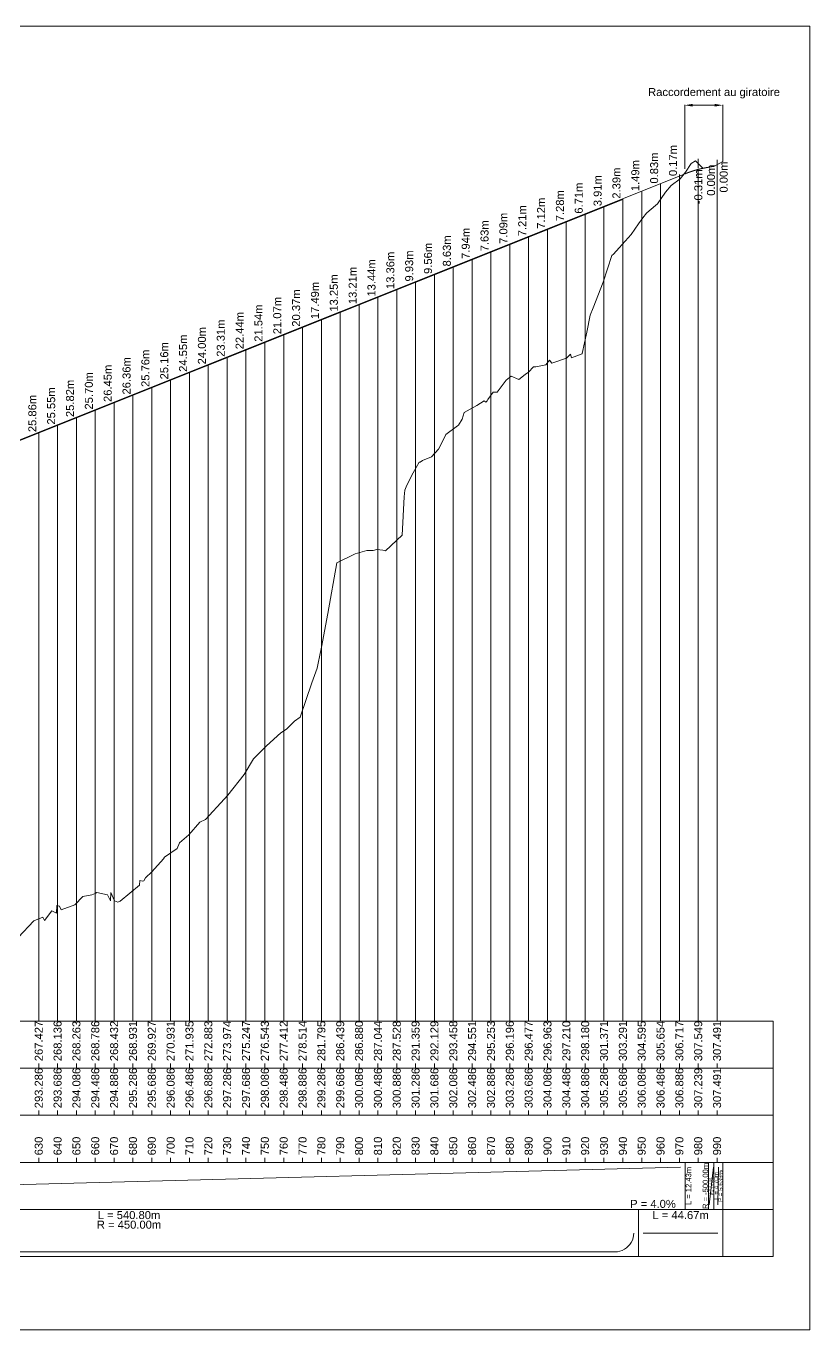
# Model space of a CAD drawing. Extents: x -67 to 3544, y -51 to 656.
# Drawn here: x 792 to 1208, y -36 to 656 of the extents above; entities that cross this region are included whole.
import ezdxf
from ezdxf.enums import TextEntityAlignment as Align

# ---------------------------------------------------------------- set-up
doc = ezdxf.new("R2010")
doc.units = 0
doc.header["$PDSIZE"] = -0.00032
doc.layers.get('0').update_dxf_attribs({"lineweight": 0})
doc.layers.add('Route - Route de la corniche de Brazzaville - PL - Projet Linéaire', color=7, linetype='Continuous', lineweight=0)
doc.layers.add('Route - Route de la corniche de Brazzaville - PL - Terrain', color=3, linetype='Continuous', lineweight=0)
doc.styles.add('CoteTitre', font='arial.ttf', dxfattribs={"height": 0.0017})
doc.styles.add('CoteTitreA', font='arial.ttf', dxfattribs={"height": 0.0017})
doc.styles.add('CoteVert', font='arial.ttf', dxfattribs={"height": 0.0017})
doc.styles.add('CoteVertA', font='arial.ttf', dxfattribs={"height": 0.0017})
doc.styles.add('CoteVertB', font='arial.ttf', dxfattribs={"height": 0.0017})
doc.styles.get("Standard").update_dxf_attribs({"font": 'arial.ttf'})
doc.dimstyles.get("Standard").update_dxf_attribs({"dimtxt": 0.18, "dimasz": 0.18, "dimexe": 0.18, "dimexo": 0.0625, "dimgap": 0.09, "dimtad": 0, "dimtih": 1, "dimtoh": 1, "dimdec": 4, "dimzin": 0, "dimdsep": 46, "dimtxsty": 'Standard', "dimcen": 0.09, "dimadec": 0, "dimazin": 0, "dimtfac": 1, "dimtdec": 4, "dimtofl": 0, "dimtmove": 0, "dimatfit": 3, "dimfxl": 1, "dimtolj": 1, "dimtzin": 0, "dimarcsym": 0})

# ---------------------------------------------------------------- blocks, each defined once
blk = doc.blocks.new('*D21')
at = {"transparency": 16777216}
for p, q in [((1141.71, 580.14), (1141.71, 614.17)), ((1145.96, 613.99), (1157.63, 613.99)), ((1161.88, 584.15), (1161.88, 614.17))]:
    blk.add_line(p, q, dxfattribs=at)
for points in [[(1145.96, 614.69), (1145.96, 613.28), (1141.71, 613.99)], [(1157.63, 614.69), (1157.63, 613.28), (1161.88, 613.99)]]:
    blk.add_solid(points, dxfattribs=at)
at = {"layer": 'Defpoints', "color": 0, "transparency": 16777216}
for p in [(1161.88, 613.99), (1161.88, 584.09), (1141.71, 580.08)]:
    blk.add_point(p, dxfattribs=at)
at = {"transparency": 16777216, "insert": (1157.27, 620.36), "char_height": 4.25, "attachment_point": 5}
blk.add_mtext('\\A1;Raccordement au giratoire', dxfattribs=at)

msp = doc.modelspace()

# ---------------------------------------------------------------- linework, layer by layer
at = {"color": 7, "linetype": 'Continuous'}
for p, q in [((1148.88504, 580.48422), (1148.88504, 585.48422)), ((1158.88504, 579.89969), (1158.88504, 584.89969)), ((1158.88504, 127.49044), (1158.88504, 582.39969)), ((1138.88504, 572.15983), (1138.88504, 577.15983)), ((1138.88504, 127.49044), (1138.88504, 576.35175)), ((1148.88504, 127.49044), (1148.88504, 579.87816)), ((1118.88504, 127.49044), (1118.88504, 568.35175)), ((1128.88504, 127.49044), (1128.88504, 572.35175)), ((1108.88504, 127.49044), (1108.88504, 564.35175)), ((1128.88504, 561.53458), (1128.88504, 566.53458)), ((1088.88504, 127.49044), (1088.88504, 556.35175)), ((1098.88504, 127.49044), (1098.88504, 560.35175)), ((1118.88504, 550.93929), (1118.88504, 555.93929)), ((1068.88504, 127.49044), (1068.88504, 548.35175)), ((1078.88504, 127.49044), (1078.88504, 552.35175)), ((1048.88504, 127.49044), (1048.88504, 540.35175)), ((1058.88504, 127.49044), (1058.88504, 544.35175)), ((1108.88504, 537.90358), (1108.88504, 542.90358)), ((1038.88504, 127.49044), (1038.88504, 536.35175)), ((1018.88504, 127.49044), (1018.88504, 528.35175)), ((1028.88504, 127.49044), (1028.88504, 532.35175)), ((998.88504, 127.49044), (998.88504, 520.35175)), ((1008.88504, 127.49044), (1008.88504, 524.35175)), ((1098.88504, 518.70525), (1098.88504, 523.70525)), ((988.88504, 127.49044), (988.88504, 516.35175)), ((968.88504, 127.49044), (968.88504, 508.35175)), ((978.88504, 127.49044), (978.88504, 512.35175)), ((948.88504, 127.49044), (948.88504, 500.35175)), ((958.88504, 127.49044), (958.88504, 504.35175)), ((928.88504, 127.49044), (928.88504, 492.35175)), ((938.88504, 127.49044), (938.88504, 496.35175)), ((1088.88504, 486.78744), (1088.88504, 491.78744)), ((918.88504, 127.49044), (918.88504, 488.35175)), ((898.88504, 127.49044), (898.88504, 480.35175)), ((908.88504, 127.49044), (908.88504, 484.35175)), ((1068.88504, 474.61649), (1068.88504, 479.61649)), ((1078.88504, 477.08928), (1078.88504, 482.08928)), ((878.88504, 127.49044), (878.88504, 472.35175)), ((888.88504, 127.49044), (888.88504, 476.35175)), ((1048.88504, 466.94922), (1048.88504, 471.94922)), ((1058.88504, 469.75568), (1058.88504, 474.75568)), ((858.88504, 127.49044), (858.88504, 464.35175)), ((868.88504, 127.49044), (868.88504, 468.35175)), ((848.88504, 127.49044), (848.88504, 460.35175)), ((1038.88504, 457.52361), (1038.88504, 462.52361)), ((828.88504, 127.49044), (828.88504, 452.35175)), ((838.88504, 127.49044), (838.88504, 456.35175)), ((1028.88504, 450.49643), (1028.88504, 455.49643)), ((808.88504, 127.49044), (808.88504, 444.35175)), ((818.88504, 127.49044), (818.88504, 448.35175)), ((1018.88504, 439.5717), (1018.88504, 444.5717)), ((798.88504, 127.49044), (798.88504, 440.35175)), ((1008.88504, 426.27886), (1008.88504, 431.27886)), ((998.88504, 418.58355), (998.88504, 423.58355)), ((988.88504, 380.27266), (988.88504, 385.27266)), ((958.88504, 369.37847), (958.88504, 374.37847)), ((968.88504, 373.79099), (968.88504, 378.79099)), ((978.88504, 375.42549), (978.88504, 380.42549)), ((948.88504, 322.9427), (948.88504, 327.9427)), ((938.88504, 290.13392), (938.88504, 295.13392)), ((928.88504, 279.113), (928.88504, 284.113)), ((918.88504, 270.41672), (918.88504, 275.41672)), ((908.88504, 257.46211), (908.88504, 262.46211)), ((898.88504, 244.73418), (898.88504, 249.73418)), ((888.88504, 233.8229), (888.88504, 238.8229)), ((878.88504, 224.33862), (878.88504, 229.33862)), ((868.88504, 214.30111), (868.88504, 219.30111)), ((858.88504, 204.26479), (858.88504, 209.26479)), ((828.88504, 192.84914), (828.88504, 197.84914)), ((838.88504, 189.31278), (838.88504, 194.31278)), ((848.88504, 194.30104), (848.88504, 199.30104)), ((808.88504, 186.35389), (808.88504, 191.35389)), ((818.88504, 187.6233), (818.88504, 192.6233)), ((798.88504, 179.25979), (798.88504, 184.25979)), ((1188.69424, 127.49044), (-14.92162, 127.49044)), ((1188.69424, 102.49044), (-14.92162, 102.49044)), ((1188.69424, 77.49044), (-14.92162, 77.49044)), ((1188.69424, 52.49044), (-14.92162, 52.49044)), ((380.21922, 29.99044), (1139.50327, 49.99044)), ((798.88504, 54.99044), (798.88504, 52.49044)), ((808.88504, 54.99044), (808.88504, 52.49044)), ((818.88504, 54.99044), (818.88504, 52.49044)), ((828.88504, 54.99044), (828.88504, 52.49044)), ((838.88504, 54.99044), (838.88504, 52.49044)), ((848.88504, 54.99044), (848.88504, 52.49044)), ((858.88504, 54.99044), (858.88504, 52.49044)), ((868.88504, 54.99044), (868.88504, 52.49044)), ((878.88504, 54.99044), (878.88504, 52.49044)), ((888.88504, 54.99044), (888.88504, 52.49044)), ((898.88504, 54.99044), (898.88504, 52.49044)), ((908.88504, 54.99044), (908.88504, 52.49044)), ((918.88504, 54.99044), (918.88504, 52.49044)), ((928.88504, 54.99044), (928.88504, 52.49044)), ((938.88504, 54.99044), (938.88504, 52.49044)), ((948.88504, 54.99044), (948.88504, 52.49044)), ((958.88504, 54.99044), (958.88504, 52.49044)), ((968.88504, 54.99044), (968.88504, 52.49044)), ((978.88504, 54.99044), (978.88504, 52.49044)), ((988.88504, 54.99044), (988.88504, 52.49044)), ((998.88504, 54.99044), (998.88504, 52.49044)), ((1008.88504, 54.99044), (1008.88504, 52.49044)), ((1018.88504, 54.99044), (1018.88504, 52.49044)), ((1028.88504, 54.99044), (1028.88504, 52.49044)), ((1038.88504, 54.99044), (1038.88504, 52.49044)), ((1048.88504, 54.99044), (1048.88504, 52.49044)), ((1058.88504, 54.99044), (1058.88504, 52.49044)), ((1068.88504, 54.99044), (1068.88504, 52.49044)), ((1078.88504, 54.99044), (1078.88504, 52.49044)), ((1088.88504, 54.99044), (1088.88504, 52.49044)), ((1098.88504, 54.99044), (1098.88504, 52.49044)), ((1108.88504, 54.99044), (1108.88504, 52.49044)), ((1118.88504, 54.99044), (1118.88504, 52.49044)), ((1128.88504, 54.99044), (1128.88504, 52.49044)), ((1138.88504, 54.99044), (1138.88504, 52.49044)), ((1142.00327, 52.49044), (1142.00327, 27.49044)), ((1148.88504, 54.99044), (1148.88504, 52.49044)), ((1154.4249, 52.49044), (1154.4249, 27.49044)), ((1154.68997, 29.99044), (1156.9249, 49.99044)), ((1157.18997, 52.49044), (1157.18997, 27.49044)), ((1158.88504, 54.99044), (1158.88504, 52.49044)), ((1159.38035, 29.99044), (1159.68997, 49.99044)), ((1161.88035, 52.49044), (1161.88035, 27.49044)), ((1188.69424, 27.49044), (-14.92162, 27.49044)), ((1117.20825, 27.49044), (1117.20825, 2.49044)), ((1161.88035, 27.49044), (1161.88035, 2.49044)), ((1114.70825, 14.99044), (1114.6227, 13.68518)), ((1159.38035, 14.99044), (1119.70825, 14.99044)), ((1110.79587, 7.05691), (1109.70825, 6.33019)), ((1111.77932, 7.91937), (1110.79587, 7.05691)), ((1112.64179, 8.90283), (1111.77932, 7.91937)), ((1113.36851, 9.99044), (1112.64179, 8.90283)), ((1113.94705, 11.16361), (1113.36851, 9.99044)), ((1114.36751, 12.40225), (1113.94705, 11.16361)), ((1114.6227, 13.68518), (1114.36751, 12.40225)), ((1188.69424, 2.49044), (-14.92162, 2.49044)), ((588.91284, 4.99044), (1104.70825, 4.99044)), ((1106.01351, 5.07599), (1104.70825, 4.99044)), ((1107.29644, 5.33118), (1106.01351, 5.07599)), ((1108.53509, 5.75165), (1107.29644, 5.33118)), ((1109.70825, 6.33019), (1108.53509, 5.75165))]:
    msp.add_line(p, q, dxfattribs=at)
msp.add_line((1188.69424, 127.49044), (1188.69424, 2.49044))
at = {"linetype": 'Continuous'}
for p, q in [((798.88504, 104.99044), (798.88504, 102.49044)), ((808.88504, 104.99044), (808.88504, 102.49044)), ((818.88504, 104.99044), (818.88504, 102.49044)), ((828.88504, 104.99044), (828.88504, 102.49044)), ((838.88504, 104.99044), (838.88504, 102.49044)), ((848.88504, 104.99044), (848.88504, 102.49044)), ((858.88504, 104.99044), (858.88504, 102.49044)), ((868.88504, 104.99044), (868.88504, 102.49044)), ((878.88504, 104.99044), (878.88504, 102.49044)), ((888.88504, 104.99044), (888.88504, 102.49044)), ((898.88504, 104.99044), (898.88504, 102.49044)), ((908.88504, 104.99044), (908.88504, 102.49044)), ((918.88504, 104.99044), (918.88504, 102.49044)), ((928.88504, 104.99044), (928.88504, 102.49044)), ((938.88504, 104.99044), (938.88504, 102.49044)), ((948.88504, 104.99044), (948.88504, 102.49044)), ((958.88504, 104.99044), (958.88504, 102.49044)), ((968.88504, 104.99044), (968.88504, 102.49044)), ((978.88504, 104.99044), (978.88504, 102.49044)), ((988.88504, 104.99044), (988.88504, 102.49044)), ((998.88504, 104.99044), (998.88504, 102.49044)), ((1008.88504, 104.99044), (1008.88504, 102.49044)), ((1018.88504, 104.99044), (1018.88504, 102.49044)), ((1028.88504, 104.99044), (1028.88504, 102.49044)), ((1038.88504, 104.99044), (1038.88504, 102.49044)), ((1048.88504, 104.99044), (1048.88504, 102.49044)), ((1058.88504, 104.99044), (1058.88504, 102.49044)), ((1068.88504, 104.99044), (1068.88504, 102.49044)), ((1078.88504, 104.99044), (1078.88504, 102.49044)), ((1088.88504, 104.99044), (1088.88504, 102.49044)), ((1098.88504, 104.99044), (1098.88504, 102.49044)), ((1108.88504, 104.99044), (1108.88504, 102.49044)), ((1118.88504, 104.99044), (1118.88504, 102.49044)), ((1128.88504, 104.99044), (1128.88504, 102.49044)), ((1138.88504, 104.99044), (1138.88504, 102.49044)), ((1148.88504, 104.99044), (1148.88504, 102.49044)), ((1158.88504, 104.99044), (1158.88504, 102.49044)), ((798.88504, 79.99044), (798.88504, 77.49044)), ((808.88504, 79.99044), (808.88504, 77.49044)), ((818.88504, 79.99044), (818.88504, 77.49044)), ((828.88504, 79.99044), (828.88504, 77.49044)), ((838.88504, 79.99044), (838.88504, 77.49044)), ((848.88504, 79.99044), (848.88504, 77.49044)), ((858.88504, 79.99044), (858.88504, 77.49044)), ((868.88504, 79.99044), (868.88504, 77.49044)), ((878.88504, 79.99044), (878.88504, 77.49044)), ((888.88504, 79.99044), (888.88504, 77.49044)), ((898.88504, 79.99044), (898.88504, 77.49044)), ((908.88504, 79.99044), (908.88504, 77.49044)), ((918.88504, 79.99044), (918.88504, 77.49044)), ((928.88504, 79.99044), (928.88504, 77.49044)), ((938.88504, 79.99044), (938.88504, 77.49044)), ((948.88504, 79.99044), (948.88504, 77.49044)), ((958.88504, 79.99044), (958.88504, 77.49044)), ((968.88504, 79.99044), (968.88504, 77.49044)), ((978.88504, 79.99044), (978.88504, 77.49044)), ((988.88504, 79.99044), (988.88504, 77.49044)), ((998.88504, 79.99044), (998.88504, 77.49044)), ((1008.88504, 79.99044), (1008.88504, 77.49044)), ((1018.88504, 79.99044), (1018.88504, 77.49044)), ((1028.88504, 79.99044), (1028.88504, 77.49044)), ((1038.88504, 79.99044), (1038.88504, 77.49044)), ((1048.88504, 79.99044), (1048.88504, 77.49044)), ((1058.88504, 79.99044), (1058.88504, 77.49044)), ((1068.88504, 79.99044), (1068.88504, 77.49044)), ((1078.88504, 79.99044), (1078.88504, 77.49044)), ((1088.88504, 79.99044), (1088.88504, 77.49044)), ((1098.88504, 79.99044), (1098.88504, 77.49044)), ((1108.88504, 79.99044), (1108.88504, 77.49044)), ((1118.88504, 79.99044), (1118.88504, 77.49044)), ((1128.88504, 79.99044), (1128.88504, 77.49044)), ((1138.88504, 79.99044), (1138.88504, 77.49044)), ((1148.88504, 79.99044), (1148.88504, 77.49044)), ((1158.88504, 79.99044), (1158.88504, 77.49044))]:
    msp.add_line(p, q, dxfattribs=at)
msp.add_lwpolyline([(-66.83891, 656.01407), (1208.16109, 656.01407), (1208.16109, -36.48593), (-66.83891, -36.48593)], close=True)
at = {"layer": 'Route - Route de la corniche de Brazzaville - PL - Projet Linéaire', "color": 1, "linetype": 'Continuous'}
for p, q in [((1157.18996, 581.44382), (1161.88035, 584.08878)), ((377.71922, 271.88542), (1142.00327, 577.59904)), ((1154.4249, 581.02472), (1157.18996, 581.44382)), ((408.88504, 283.97479), (1108.88504, 563.97479))]:
    msp.add_line(p, q, dxfattribs=at)
at = {"layer": 'Route - Route de la corniche de Brazzaville - PL - Projet Linéaire', "color": 251, "linetype": 'Continuous'}
msp.add_line((377.71922, 271.88542), (1142.00327, 577.59904), dxfattribs=at)
at = {"layer": 'Route - Route de la corniche de Brazzaville - PL - Projet Linéaire', "color": 1, "linetype": 'Continuous', "flags": 128}
msp.add_lwpolyline([(1142.00327, 577.59904), (1142.02072, 577.60602), (1142.03817, 577.61299), (1142.05562, 577.61995), (1142.07307, 577.62691), (1142.09051, 577.63386), (1142.10796, 577.64081), (1142.12541, 577.64775), (1142.14286, 577.65468), (1142.16031, 577.66161), (1142.17776, 577.66853), (1142.19521, 577.67545), (1142.21266, 577.68236), (1142.23011, 577.68926), (1142.24756, 577.69616), (1142.265, 577.70305), (1142.28245, 577.70994), (1142.2999, 577.71681), (1142.31735, 577.72369), (1142.3348, 577.73055), (1142.35225, 577.73741), (1142.3697, 577.74427), (1142.38714, 577.75112), (1142.40459, 577.75796), (1142.42204, 577.7648), (1142.43949, 577.77163), (1142.45694, 577.77845), (1142.47439, 577.78527), (1142.49183, 577.79208), (1142.50928, 577.79889), (1142.52673, 577.80568), (1142.54418, 577.81248), (1142.56163, 577.81927), (1142.57907, 577.82605), (1142.59652, 577.83282), (1142.61397, 577.83959), (1142.63142, 577.84635), (1142.64886, 577.85311), (1142.66631, 577.85986), (1142.68376, 577.86661), (1142.70121, 577.87334), (1142.71865, 577.88008), (1142.7361, 577.8868), (1142.75355, 577.89352), (1142.771, 577.90024), (1142.78844, 577.90695), (1142.80589, 577.91365), (1142.82334, 577.92034), (1142.84079, 577.92703), (1142.85823, 577.93372), (1142.87568, 577.94039), (1142.89313, 577.94707), (1142.91057, 577.95373), (1142.92802, 577.96039), (1142.94547, 577.96704), (1142.96291, 577.97369), (1142.98036, 577.98033), (1142.99781, 577.98697), (1143.01525, 577.99359), (1143.0327, 578.00022), (1143.05015, 578.00683), (1143.06759, 578.01344), (1143.08504, 578.02005), (1143.10249, 578.02665), (1143.11993, 578.03324), (1143.13738, 578.03982), (1143.15483, 578.0464), (1143.17227, 578.05298), (1143.18972, 578.05954), (1143.20717, 578.06611), (1143.22461, 578.07266), (1143.24206, 578.07921), (1143.2595, 578.08575), (1143.27695, 578.09229), (1143.2944, 578.09882), (1143.31184, 578.10535), (1143.32929, 578.11187), (1143.34673, 578.11838), (1143.36418, 578.12488), (1143.38162, 578.13138), (1143.39907, 578.13788), (1143.41652, 578.14437), (1143.43396, 578.15085), (1143.45141, 578.15733), (1143.46885, 578.1638), (1143.4863, 578.17026), (1143.50374, 578.17672), (1143.52119, 578.18317), (1143.53863, 578.18961), (1143.55608, 578.19605), (1143.57352, 578.20249), (1143.59097, 578.20891), (1143.60842, 578.21533), (1143.62586, 578.22175), (1143.64331, 578.22816), (1143.66075, 578.23456), (1143.6782, 578.24096), (1143.69564, 578.24735), (1143.71309, 578.25373), (1143.73053, 578.26011), (1143.74797, 578.26648), (1143.76542, 578.27285), (1143.78286, 578.27921), (1143.80031, 578.28556), (1143.81775, 578.29191), (1143.8352, 578.29825), (1143.85264, 578.30459), (1143.87009, 578.31092), (1143.88753, 578.31724), (1143.90498, 578.32356), (1143.92242, 578.32987), (1143.93986, 578.33618), (1143.95731, 578.34247), (1143.97475, 578.34877), (1143.9922, 578.35505), (1144.00964, 578.36133), (1144.02709, 578.36761), (1144.04453, 578.37388), (1144.06197, 578.38014), (1144.07942, 578.3864), (1144.09686, 578.39265), (1144.11431, 578.39889), (1144.13175, 578.40513), (1144.14919, 578.41136), (1144.16664, 578.41759), (1144.18408, 578.42381), (1144.20152, 578.43002), (1144.21897, 578.43623), (1144.23641, 578.44243), (1144.25385, 578.44862), (1144.2713, 578.45481), (1144.28874, 578.461), (1144.30619, 578.46717), (1144.32363, 578.47334), (1144.34107, 578.47951), (1144.35852, 578.48567), (1144.37596, 578.49182), (1144.3934, 578.49797), (1144.41084, 578.50411), (1144.42829, 578.51024), (1144.44573, 578.51637), (1144.46317, 578.52249), (1144.48062, 578.52861), (1144.49806, 578.53472), (1144.5155, 578.54082), (1144.53295, 578.54692), (1144.55039, 578.55301), (1144.56783, 578.5591), (1144.58527, 578.56518), (1144.60272, 578.57125), (1144.62016, 578.57732), (1144.6376, 578.58338), (1144.65504, 578.58943), (1144.67249, 578.59548), (1144.68993, 578.60152), (1144.70737, 578.60756), (1144.72481, 578.61359), (1144.74226, 578.61962), (1144.7597, 578.62563), (1144.77714, 578.63165), (1144.79458, 578.63765), (1144.81203, 578.64365), (1144.82947, 578.64965), (1144.84691, 578.65563), (1144.86435, 578.66162), (1144.88179, 578.66759), (1144.89924, 578.67356), (1144.91668, 578.67952), (1144.93412, 578.68548), (1144.95156, 578.69143), (1144.969, 578.69738), (1144.98644, 578.70332), (1145.00389, 578.70925), (1145.02133, 578.71518), (1145.03877, 578.7211), (1145.05621, 578.72701), (1145.07365, 578.73292), (1145.09109, 578.73882), (1145.10854, 578.74472), (1145.12598, 578.75061), (1145.14342, 578.7565), (1145.16086, 578.76237), (1145.1783, 578.76825), (1145.19574, 578.77411), (1145.21318, 578.77997), (1145.23062, 578.78582), (1145.24807, 578.79167), (1145.26551, 578.79751), (1145.28295, 578.80335), (1145.30039, 578.80918), (1145.31783, 578.815), (1145.33527, 578.82082), (1145.35271, 578.82663), (1145.37015, 578.83244), (1145.38759, 578.83823), (1145.40503, 578.84403), (1145.42248, 578.84981), (1145.43992, 578.85559), (1145.45736, 578.86137), (1145.4748, 578.86714), (1145.49224, 578.8729), (1145.50968, 578.87866), (1145.52712, 578.88441), (1145.54456, 578.89015), (1145.562, 578.89589), (1145.57944, 578.90162), (1145.59688, 578.90734), (1145.61432, 578.91306), (1145.63176, 578.91878), (1145.6492, 578.92449), (1145.66664, 578.93019), (1145.68408, 578.93588), (1145.70152, 578.94157), (1145.71896, 578.94725), (1145.7364, 578.95293), (1145.75384, 578.9586), (1145.77128, 578.96427), (1145.78872, 578.96993), (1145.80616, 578.97558), (1145.8236, 578.98122), (1145.84104, 578.98686), (1145.85848, 578.9925), (1145.87592, 578.99813), (1145.89336, 579.00375), (1145.9108, 579.00937), (1145.92824, 579.01497), (1145.94568, 579.02058), (1145.96312, 579.02618), (1145.98056, 579.03177), (1145.998, 579.03735), (1146.01544, 579.04293), (1146.03288, 579.04851), (1146.05032, 579.05407), (1146.06775, 579.05963), (1146.08519, 579.06519), (1146.10263, 579.07074), (1146.12007, 579.07628), (1146.13751, 579.08182), (1146.15495, 579.08735), (1146.17239, 579.09287), (1146.18983, 579.09839), (1146.20727, 579.1039), (1146.22471, 579.10941), (1146.24214, 579.11491), (1146.25958, 579.1204), (1146.27702, 579.12589), (1146.29446, 579.13137), (1146.3119, 579.13685), (1146.32934, 579.14232), (1146.34678, 579.14778), (1146.36422, 579.15324), (1146.38165, 579.15869), (1146.39909, 579.16414), (1146.41653, 579.16958), (1146.43397, 579.17501), (1146.45141, 579.18044), (1146.46885, 579.18586), (1146.48629, 579.19127), (1146.50372, 579.19668), (1146.52116, 579.20208), (1146.5386, 579.20748), (1146.55604, 579.21287), (1146.57348, 579.21826), (1146.59091, 579.22363), (1146.60835, 579.22901), (1146.62579, 579.23437), (1146.64323, 579.23973), (1146.66067, 579.24509), (1146.6781, 579.25043), (1146.69554, 579.25578), (1146.71298, 579.26111), (1146.73042, 579.26644), (1146.74786, 579.27176), (1146.76529, 579.27708), (1146.78273, 579.28239), (1146.80017, 579.2877), (1146.81761, 579.293), (1146.83504, 579.29829), (1146.85248, 579.30358), (1146.86992, 579.30886), (1146.88736, 579.31413), (1146.90479, 579.3194), (1146.92223, 579.32466), (1146.93967, 579.32992), (1146.95711, 579.33517), (1146.97454, 579.34042), (1146.99198, 579.34565), (1147.00942, 579.35089), (1147.02686, 579.35611), (1147.04429, 579.36133), (1147.06173, 579.36654), (1147.07917, 579.37175), (1147.0966, 579.37695), (1147.11404, 579.38215), (1147.13148, 579.38734), (1147.14891, 579.39252), (1147.16635, 579.3977), (1147.18379, 579.40287), (1147.20123, 579.40804), (1147.21866, 579.41319), (1147.2361, 579.41835), (1147.25354, 579.42349), (1147.27097, 579.42864), (1147.28841, 579.43377), (1147.30585, 579.4389), (1147.32328, 579.44402), (1147.34072, 579.44914), (1147.35816, 579.45425), (1147.37559, 579.45935), (1147.39303, 579.46445), (1147.41046, 579.46954), (1147.4279, 579.47463), (1147.44534, 579.47971), (1147.46277, 579.48478), (1147.48021, 579.48985), (1147.49765, 579.49491), (1147.51508, 579.49997), (1147.53252, 579.50501), (1147.54995, 579.51006), (1147.56739, 579.5151), (1147.58483, 579.52013), (1147.60226, 579.52515), (1147.6197, 579.53017), (1147.63714, 579.53518), (1147.65457, 579.54019), (1147.67201, 579.54519), (1147.68944, 579.55018), (1147.70688, 579.55517), (1147.72431, 579.56016), (1147.74175, 579.56513), (1147.75919, 579.5701), (1147.77662, 579.57507), (1147.79406, 579.58002), (1147.81149, 579.58498), (1147.82893, 579.58992), (1147.84636, 579.59486), (1147.8638, 579.59979), (1147.88123, 579.60472), (1147.89867, 579.60964), (1147.91611, 579.61456), (1147.93354, 579.61947), (1147.95098, 579.62437), (1147.96841, 579.62927), (1147.98585, 579.63416), (1148.00328, 579.63904), (1148.02072, 579.64392), (1148.03815, 579.6488), (1148.05559, 579.65366), (1148.07302, 579.65852), (1148.09046, 579.66338), (1148.10789, 579.66823), (1148.12533, 579.67307), (1148.14276, 579.6779), (1148.1602, 579.68273), (1148.17763, 579.68756), (1148.19507, 579.69238), (1148.2125, 579.69719), (1148.22994, 579.70199), (1148.24737, 579.70679), (1148.26481, 579.71159), (1148.28224, 579.71637), (1148.29968, 579.72116), (1148.31711, 579.72593), (1148.33454, 579.7307), (1148.35198, 579.73546), (1148.36941, 579.74022), (1148.38685, 579.74497), (1148.40428, 579.74972), (1148.42172, 579.75446), (1148.43915, 579.75919), (1148.45659, 579.76391), (1148.47402, 579.76864), (1148.49145, 579.77335), (1148.50889, 579.77806), (1148.52632, 579.78276), (1148.54376, 579.78746), (1148.56119, 579.79215), (1148.57863, 579.79683), (1148.59606, 579.80151), (1148.61349, 579.80618), (1148.63093, 579.81085), (1148.64836, 579.81551), (1148.6658, 579.82016), (1148.68323, 579.82481), (1148.70066, 579.82945), (1148.7181, 579.83408), (1148.73553, 579.83871), (1148.75297, 579.84334), (1148.7704, 579.84795), (1148.78783, 579.85256), (1148.80527, 579.85717), (1148.8227, 579.86177), (1148.84013, 579.86636), (1148.85757, 579.87095), (1148.875, 579.87553), (1148.89243, 579.8801), (1148.90987, 579.88467), (1148.9273, 579.88923), (1148.94473, 579.89379), (1148.96217, 579.89834), (1148.9796, 579.90288), (1148.99704, 579.90742), (1149.01447, 579.91195), (1149.0319, 579.91648), (1149.04933, 579.921), (1149.06677, 579.92551), (1149.0842, 579.93002), (1149.10163, 579.93452), (1149.11907, 579.93901), (1149.1365, 579.9435), (1149.15393, 579.94799), (1149.17137, 579.95246), (1149.1888, 579.95693), (1149.20623, 579.9614), (1149.22367, 579.96586), (1149.2411, 579.97031), (1149.25853, 579.97476), (1149.27596, 579.9792), (1149.2934, 579.98363), (1149.31083, 579.98806), (1149.32826, 579.99248), (1149.3457, 579.9969), (1149.36313, 580.00131), (1149.38056, 580.00571), (1149.39799, 580.01011), (1149.41543, 580.0145), (1149.43286, 580.01889), (1149.45029, 580.02327), (1149.46772, 580.02764), (1149.48516, 580.03201), (1149.50259, 580.03637), (1149.52002, 580.04073), (1149.53745, 580.04508), (1149.55489, 580.04942), (1149.57232, 580.05376), (1149.58975, 580.05809), (1149.60718, 580.06241), (1149.62462, 580.06673), (1149.64205, 580.07104), (1149.65948, 580.07535), (1149.67691, 580.07965), (1149.69434, 580.08394), (1149.71178, 580.08823), (1149.72921, 580.09252), (1149.74664, 580.09679), (1149.76407, 580.10106), (1149.7815, 580.10533), (1149.79894, 580.10958), (1149.81637, 580.11384), (1149.8338, 580.11808), (1149.85123, 580.12232), (1149.86866, 580.12655), (1149.8861, 580.13078), (1149.90353, 580.135), (1149.92096, 580.13922), (1149.93839, 580.14343), (1149.95582, 580.14763), (1149.97325, 580.15183), (1149.99069, 580.15602), (1150.00812, 580.1602), (1150.02555, 580.16438), (1150.04298, 580.16856), (1150.06041, 580.17272), (1150.07784, 580.17688), (1150.09527, 580.18104), (1150.11271, 580.18519), (1150.13014, 580.18933), (1150.14757, 580.19346), (1150.165, 580.19759), (1150.18243, 580.20172), (1150.19986, 580.20584), (1150.21729, 580.20995), (1150.23473, 580.21405), (1150.25216, 580.21815), (1150.26959, 580.22225), (1150.28702, 580.22634), (1150.30445, 580.23042), (1150.32188, 580.23449), (1150.33931, 580.23856), (1150.35674, 580.24263), (1150.37417, 580.24668), (1150.3916, 580.25073), (1150.40904, 580.25478), (1150.42647, 580.25882), (1150.4439, 580.26285), (1150.46133, 580.26688), (1150.47876, 580.2709), (1150.49619, 580.27491), (1150.51362, 580.27892), (1150.53105, 580.28292), (1150.54848, 580.28692), (1150.56591, 580.29091), (1150.58334, 580.29489), (1150.60077, 580.29887), (1150.6182, 580.30284), (1150.63564, 580.30681), (1150.65307, 580.31077), (1150.6705, 580.31472), (1150.68793, 580.31867), (1150.70536, 580.32261), (1150.72279, 580.32655), (1150.74022, 580.33048), (1150.75765, 580.3344), (1150.77508, 580.33832), (1150.79251, 580.34223), (1150.80994, 580.34613), (1150.82737, 580.35003), (1150.8448, 580.35393), (1150.86223, 580.35781), (1150.87966, 580.36169), (1150.89709, 580.36557), (1150.91452, 580.36944), (1150.93195, 580.3733), (1150.94938, 580.37716), (1150.96681, 580.38101), (1150.98424, 580.38485), (1151.00167, 580.38869), (1151.0191, 580.39252), (1151.03653, 580.39635), (1151.05396, 580.40017), (1151.07139, 580.40398), (1151.08882, 580.40779), (1151.10625, 580.41159), (1151.12368, 580.41539), (1151.14111, 580.41918), (1151.15854, 580.42296), (1151.17597, 580.42674), (1151.1934, 580.43051), (1151.21083, 580.43427), (1151.22826, 580.43803), (1151.24569, 580.44179), (1151.26312, 580.44553), (1151.28055, 580.44927), (1151.29798, 580.45301), (1151.31541, 580.45674), (1151.33284, 580.46046), (1151.35027, 580.46418), (1151.3677, 580.46789), (1151.38512, 580.47159), (1151.40255, 580.47529), (1151.41998, 580.47898), (1151.43741, 580.48267), (1151.45484, 580.48635), (1151.47227, 580.49002), (1151.4897, 580.49369), (1151.50713, 580.49735), (1151.52456, 580.50101), (1151.54199, 580.50466), (1151.55942, 580.5083), (1151.57685, 580.51194), (1151.59428, 580.51557), (1151.6117, 580.51919), (1151.62913, 580.52281), (1151.64656, 580.52643), (1151.66399, 580.53003), (1151.68142, 580.53364), (1151.69885, 580.53723), (1151.71628, 580.54082), (1151.73371, 580.5444), (1151.75114, 580.54798), (1151.76857, 580.55155), (1151.78599, 580.55511), (1151.80342, 580.55867), (1151.82085, 580.56222), (1151.83828, 580.56577), (1151.85571, 580.56931), (1151.87314, 580.57285), (1151.89057, 580.57637), (1151.908, 580.5799), (1151.92542, 580.58341), (1151.94285, 580.58692), (1151.96028, 580.59042), (1151.97771, 580.59392), (1151.99514, 580.59741), (1152.01257, 580.6009), (1152.03, 580.60438), (1152.04742, 580.60785), (1152.06485, 580.61132), (1152.08228, 580.61478), (1152.09971, 580.61824), (1152.11714, 580.62168), (1152.13457, 580.62513), (1152.15199, 580.62856), (1152.16942, 580.632), (1152.18685, 580.63542), (1152.20428, 580.63884), (1152.22171, 580.64225), (1152.23914, 580.64566), (1152.25656, 580.64906), (1152.27399, 580.65245), (1152.29142, 580.65584), (1152.30885, 580.65922), (1152.32628, 580.6626), (1152.3437, 580.66597), (1152.36113, 580.66933), (1152.37856, 580.67269), (1152.39599, 580.67604), (1152.41342, 580.67939), (1152.43084, 580.68273), (1152.44827, 580.68606), (1152.4657, 580.68939), (1152.48313, 580.69271), (1152.50056, 580.69603), (1152.51798, 580.69933), (1152.53541, 580.70264), (1152.55284, 580.70593), (1152.57027, 580.70923), (1152.58769, 580.71251), (1152.60512, 580.71579), (1152.62255, 580.71906), (1152.63998, 580.72233), (1152.65741, 580.72559), (1152.67483, 580.72884), (1152.69226, 580.73209), (1152.70969, 580.73533), (1152.72712, 580.73857), (1152.74454, 580.7418), (1152.76197, 580.74502), (1152.7794, 580.74824), (1152.79683, 580.75145), (1152.81425, 580.75466), (1152.83168, 580.75786), (1152.84911, 580.76105), (1152.86654, 580.76424), (1152.88396, 580.76742), (1152.90139, 580.7706), (1152.91882, 580.77377), (1152.93624, 580.77693), (1152.95367, 580.78009), (1152.9711, 580.78324), (1152.98853, 580.78638), (1153.00595, 580.78952), (1153.02338, 580.79266), (1153.04081, 580.79578), (1153.05824, 580.7989), (1153.07566, 580.80202), (1153.09309, 580.80513), (1153.11052, 580.80823), (1153.12794, 580.81133), (1153.14537, 580.81442), (1153.1628, 580.8175), (1153.18022, 580.82058), (1153.19765, 580.82365), (1153.21508, 580.82672), (1153.23251, 580.82978), (1153.24993, 580.83283), (1153.26736, 580.83588), (1153.28479, 580.83892), (1153.30221, 580.84196), (1153.31964, 580.84499), (1153.33707, 580.84801), (1153.35449, 580.85103), (1153.37192, 580.85404), (1153.38935, 580.85704), (1153.40677, 580.86004), (1153.4242, 580.86304), (1153.44163, 580.86602), (1153.45905, 580.869), (1153.47648, 580.87198), (1153.49391, 580.87495), (1153.51133, 580.87791), (1153.52876, 580.88087), (1153.54619, 580.88382), (1153.56361, 580.88676), (1153.58104, 580.8897), (1153.59847, 580.89263), (1153.61589, 580.89556), (1153.63332, 580.89848), (1153.65075, 580.90139), (1153.66817, 580.9043), (1153.6856, 580.9072), (1153.70302, 580.9101), (1153.72045, 580.91299), (1153.73788, 580.91587), (1153.7553, 580.91875), (1153.77273, 580.92162), (1153.79016, 580.92449), (1153.80758, 580.92735), (1153.82501, 580.9302), (1153.84243, 580.93305), (1153.85986, 580.93589), (1153.87729, 580.93872), (1153.89471, 580.94155), (1153.91214, 580.94438), (1153.92957, 580.94719), (1153.94699, 580.95), (1153.96442, 580.95281), (1153.98184, 580.95561), (1153.99927, 580.9584), (1154.0167, 580.96119), (1154.03412, 580.96397), (1154.05155, 580.96674), (1154.06897, 580.96951), (1154.0864, 580.97227), (1154.10383, 580.97503), (1154.12125, 580.97778), (1154.13868, 580.98052), (1154.1561, 580.98326), (1154.17353, 580.98599), (1154.19095, 580.98872), (1154.20838, 580.99144), (1154.22581, 580.99415), (1154.24323, 580.99686), (1154.26066, 580.99956), (1154.27808, 581.00226), (1154.29551, 581.00495), (1154.31293, 581.00763), (1154.33036, 581.01031), (1154.34779, 581.01298), (1154.36521, 581.01564), (1154.38264, 581.0183), (1154.40006, 581.02095), (1154.41749, 581.0236), (1154.4249, 581.02472)], dxfattribs=at)
at = {"layer": 'Route - Route de la corniche de Brazzaville - PL - Terrain', "color": 114, "linetype": 'Continuous', "flags": 128}
msp.add_lwpolyline([(787.9839, 171.88862), (796.31035, 180.72824), (801.08837, 182.67634), (802.0373, 180.95438), (805.81786, 186.17715), (808.3263, 184.93754), (808.49163, 188.96773), (809.98686, 188.5475), (810.76214, 186.65458), (818.05891, 189.26692), (822.25488, 193.70086), (827.06722, 194.63748), (828.88504, 195.34914), (829.68421, 195.89764), (835.45344, 194.5224), (837.0544, 191.34046), (837.10609, 195.88963), (839.08489, 191.37429), (840.8017, 190.75533), (842.10297, 191.18849), (852.33161, 199.71114), (852.46171, 202.29812), (854.20702, 201.87692), (854.75022, 202.1184), (855.6358, 203.57732), (858.88504, 206.76479), (865.17104, 213.71055), (865.67291, 214.61653), (872.40858, 219.25955), (873.61693, 222.13019), (878.57154, 226.48307), (884.47525, 233.24522), (887.35039, 234.65761), (897.45646, 245.63859), (899.17327, 247.58489), (907.99277, 258.47504), (912.95164, 266.8189), (919.775, 273.75996), (927.39043, 280.64093), (930.32481, 282.55333), (934.70673, 286.85239), (937.62146, 289.01416), (943.89594, 307.13711), (946.69341, 314.96089), (947.24398, 317.71466), (949.04025, 326.17612), (952.39441, 344.03981), (957.02523, 370.93006), (966.86461, 375.75565), (972.99614, 377.49876), (976.42976, 377.50979), (978.40189, 377.95209), (981.58019, 377.71425), (982.98012, 377.28722), (991.81657, 385.54216), (992.84143, 406.00088), (993.23233, 409.51988), (994.2723, 412.1306), (997.53129, 418.79346), (1000.86926, 424.46221), (1001.25756, 424.40084), (1002.5591, 425.2193), (1007.39904, 427.14447), (1011.11164, 431.29214), (1013.52922, 436.03105), (1014.90582, 439.10022), (1021.06684, 443.69019), (1021.68336, 444.07008), (1023.63702, 447.15167), (1024.70528, 450.81538), (1031.36771, 454.41667), (1035.36474, 456.90108), (1036.10254, 456.33414), (1036.86348, 456.89997), (1037.1727, 457.64069), (1040.00764, 461.58684), (1042.17936, 461.58195), (1046.89984, 467.93968), (1049.59575, 469.9968), (1053.74702, 468.34986), (1057.11987, 470.99539), (1058.88504, 472.25568), (1061.44496, 475.07547), (1062.79213, 475.06868), (1068.0145, 476.01111), (1070.04202, 478.60765), (1071.11178, 477.05523), (1078.94051, 479.6099), (1081.04977, 481.70588), (1081.61545, 479.76356), (1087.21227, 481.84942), (1087.38624, 482.17322), (1089.73928, 493.37989), (1091.58057, 502.47289), (1093.1729, 506.2981), (1098.47208, 519.93446), (1103.05181, 534.08954), (1103.89973, 534.84242), (1106.90739, 538.25371), (1113.35726, 545.3196), (1117.20825, 550.96802), (1119.43616, 554.25154), (1121.40519, 556.6248), (1122.83216, 557.95085), (1127.21655, 561.58408), (1131.4692, 567.82992), (1134.58789, 571.28487), (1139.23309, 574.93319), (1142.10302, 578.50699), (1145.23426, 583.11047), (1147.42803, 584.52032), (1151.28235, 580.51849), (1151.34939, 580.55858), (1157.18996, 581.44382), (1161.88035, 584.08878)], dxfattribs=at)

# ---------------------------------------------------------------- texts
at = {"color": 7, "style": 'CoteVertB'}
for s, p in [('0.17m', (1138.88504, 576.35175)), ('1.49m', (1118.88504, 568.35175)), ('0.83m', (1128.88504, 572.35175)), ('3.91m', (1098.88504, 560.35175)), ('2.39m', (1108.88504, 564.35175)), ('7.28m', (1078.88504, 552.35175)), ('6.71m', (1088.88504, 556.35175)), ('7.12m', (1068.88504, 548.35175)), ('7.09m', (1048.88504, 540.35175)), ('7.21m', (1058.88504, 544.35175)), ('7.94m', (1028.88504, 532.35175)), ('7.63m', (1038.88504, 536.35175)), ('9.56m', (1008.88504, 524.35175)), ('8.63m', (1018.88504, 528.35175)), ('13.36m', (988.88504, 516.35175)), ('9.93m', (998.88504, 520.35175)), ('13.21m', (968.88504, 508.35175)), ('13.44m', (978.88504, 512.35175)), ('17.49m', (948.88504, 500.35175)), ('13.25m', (958.88504, 504.35175)), ('20.37m', (938.88504, 496.35175)), ('21.54m', (918.88504, 488.35175)), ('21.07m', (928.88504, 492.35175)), ('23.31m', (898.88504, 480.35175)), ('22.44m', (908.88504, 484.35175)), ('24.55m', (878.88504, 472.35175)), ('24.00m', (888.88504, 476.35175)), ('25.16m', (868.88504, 468.35175)), ('26.36m', (848.88504, 460.35175)), ('25.76m', (858.88504, 464.35175)), ('25.70m', (828.88504, 452.35175)), ('26.45m', (838.88504, 456.35175)), ('25.82m', (818.88504, 448.35175)), ('25.86m', (798.88504, 440.35175)), ('25.55m', (808.88504, 444.35175))]:
    msp.add_text(s, height=4.25, rotation=90, dxfattribs=at).set_placement(p, align=Align.BOTTOM_LEFT)
for s, p in [('0.00m', (1159.07254, 582.39969)), ('0.00m', (1165.80171, 584.08878)), ('-0.31m', (1152.34338, 579.87816))]:
    msp.add_text(s, height=4.25, rotation=90, dxfattribs=at).set_placement(p, align=Align.BOTTOM_RIGHT)
at = {"color": 114, "style": 'CoteVert'}
for s, p in [('267.427', (798.88504, 106.24044)), ('268.136', (808.88504, 106.24044)), ('268.263', (818.88504, 106.24044)), ('268.786', (828.88504, 106.24044)), ('268.432', (838.88504, 106.24044)), ('268.931', (848.88504, 106.24044)), ('269.927', (858.88504, 106.24044)), ('270.931', (868.88504, 106.24044)), ('271.935', (878.88504, 106.24044)), ('272.883', (888.88504, 106.24044)), ('273.974', (898.88504, 106.24044)), ('275.247', (908.88504, 106.24044)), ('276.543', (918.88504, 106.24044)), ('277.412', (928.88504, 106.24044)), ('278.514', (938.88504, 106.24044)), ('281.795', (948.88504, 106.24044)), ('286.439', (958.88504, 106.24044)), ('286.880', (968.88504, 106.24044)), ('287.044', (978.88504, 106.24044)), ('287.528', (988.88504, 106.24044)), ('291.359', (998.88504, 106.24044)), ('292.129', (1008.88504, 106.24044)), ('293.458', (1018.88504, 106.24044)), ('294.551', (1028.88504, 106.24044)), ('295.253', (1038.88504, 106.24044)), ('296.196', (1048.88504, 106.24044)), ('296.477', (1058.88504, 106.24044)), ('296.963', (1068.88504, 106.24044)), ('297.210', (1078.88504, 106.24044)), ('298.180', (1088.88504, 106.24044)), ('301.371', (1098.88504, 106.24044)), ('303.291', (1108.88504, 106.24044)), ('304.595', (1118.88504, 106.24044)), ('305.654', (1128.88504, 106.24044)), ('306.717', (1138.88504, 106.24044)), ('307.549', (1148.88504, 106.24044)), ('307.491', (1158.88504, 106.24044))]:
    msp.add_text(s, height=4.25, rotation=90, dxfattribs=at).set_placement(p, align=Align.MIDDLE_LEFT)
at = {"style": 'CoteVertA'}
for s, p in [('293.286', (798.88504, 81.24044)), ('293.686', (808.88504, 81.24044)), ('294.086', (818.88504, 81.24044)), ('294.486', (828.88504, 81.24044)), ('294.886', (838.88504, 81.24044)), ('295.286', (848.88504, 81.24044)), ('295.686', (858.88504, 81.24044)), ('296.086', (868.88504, 81.24044)), ('296.486', (878.88504, 81.24044)), ('296.886', (888.88504, 81.24044)), ('297.286', (898.88504, 81.24044)), ('297.686', (908.88504, 81.24044)), ('298.086', (918.88504, 81.24044)), ('298.486', (928.88504, 81.24044)), ('298.886', (938.88504, 81.24044)), ('299.286', (948.88504, 81.24044)), ('299.686', (958.88504, 81.24044)), ('300.086', (968.88504, 81.24044)), ('300.486', (978.88504, 81.24044)), ('300.886', (988.88504, 81.24044)), ('301.286', (998.88504, 81.24044)), ('301.686', (1008.88504, 81.24044)), ('302.086', (1018.88504, 81.24044)), ('302.486', (1028.88504, 81.24044)), ('302.886', (1038.88504, 81.24044)), ('303.286', (1048.88504, 81.24044)), ('303.686', (1058.88504, 81.24044)), ('304.086', (1068.88504, 81.24044)), ('304.486', (1078.88504, 81.24044)), ('304.886', (1088.88504, 81.24044)), ('305.286', (1098.88504, 81.24044)), ('305.686', (1108.88504, 81.24044)), ('306.086', (1118.88504, 81.24044)), ('306.486', (1128.88504, 81.24044)), ('306.886', (1138.88504, 81.24044)), ('307.239', (1148.88504, 81.24044)), ('307.491', (1158.88504, 81.24044))]:
    msp.add_text(s, height=4.25, rotation=90, dxfattribs=at).set_placement(p, align=Align.MIDDLE_LEFT)
at = {"color": 7, "style": 'CoteVertA'}
for s, p in [('630', (798.88504, 56.24044)), ('640', (808.88504, 56.24044)), ('650', (818.88504, 56.24044)), ('660', (828.88504, 56.24044)), ('670', (838.88504, 56.24044)), ('680', (848.88504, 56.24044)), ('690', (858.88504, 56.24044)), ('700', (868.88504, 56.24044)), ('710', (878.88504, 56.24044)), ('720', (888.88504, 56.24044)), ('730', (898.88504, 56.24044)), ('740', (908.88504, 56.24044)), ('750', (918.88504, 56.24044)), ('760', (928.88504, 56.24044)), ('770', (938.88504, 56.24044)), ('780', (948.88504, 56.24044)), ('790', (958.88504, 56.24044)), ('800', (968.88504, 56.24044)), ('810', (978.88504, 56.24044)), ('820', (988.88504, 56.24044)), ('830', (998.88504, 56.24044)), ('840', (1008.88504, 56.24044)), ('850', (1018.88504, 56.24044)), ('860', (1028.88504, 56.24044)), ('870', (1038.88504, 56.24044)), ('880', (1048.88504, 56.24044)), ('890', (1058.88504, 56.24044)), ('900', (1068.88504, 56.24044)), ('910', (1078.88504, 56.24044)), ('920', (1088.88504, 56.24044)), ('930', (1098.88504, 56.24044)), ('940', (1108.88504, 56.24044)), ('950', (1118.88504, 56.24044)), ('960', (1128.88504, 56.24044)), ('970', (1138.88504, 56.24044)), ('980', (1148.88504, 56.24044)), ('990', (1158.88504, 56.24044))]:
    msp.add_text(s, height=4.25, rotation=90, dxfattribs=at).set_placement(p, align=Align.MIDDLE_LEFT)
at = {"color": 7, "style": 'CoteTitre'}
for s, height, p in [('L = 12.43m', 2.88, (1142.29127, 39.99044)), ('L = 2.77m', 1.38253, (1154.4249, 39.99044)), ('L = 4.70m', 2.34519, (1157.18997, 39.99044))]:
    msp.add_text(s, height=height, rotation=90, dxfattribs=at).set_placement(p, align=Align.TOP_CENTER)
for s, height, p in [('R = -500.00m', 2.88, (1154.1369, 39.99044)), ('P = 1.516%', 1.38253, (1157.18997, 39.99044)), ('P = 5.639%', 2.34519, (1161.88035, 39.99044))]:
    msp.add_text(s, height=height, rotation=90, dxfattribs=at).set_placement(p, align=Align.CENTER)
msp.add_text('P = 4.0%', height=4.25, dxfattribs=at).set_placement((1137.00327, 28.34044), align=Align.RIGHT)
at = {"color": 7, "style": 'CoteTitreA'}
for s, p in [('R = 450.00m', (846.81054, 21.54044)), ('L = 540.80m', (846.81054, 26.64044)), ('L = 44.67m', (1139.5443, 26.64044))]:
    msp.add_text(s, height=4.25, dxfattribs=at).set_placement(p, align=Align.TOP_CENTER)

# ---------------------------------------------------------------- dimensions: what is measured, and where the dimension line sits
dim = msp.add_linear_dim(base=(1161.88035, 613.98599), p1=(1141.70632, 580.08152), p2=(1161.88035, 584.08878), text='Raccordement au giratoire', dimstyle='Standard', override={"dimtxt": 4.25, "dimasz": 4.25, "dimclrd": 256, "dimclre": 256, "dimclrt": 256, "dimtmove": 2, "dimlwd": 65535, "dimlwe": 65535})
dim.commit()
dim.dimension.update_dxf_attribs({"geometry": '*D21', "text_midpoint": (1157.27285, 620.35859), "dimtype": 160})

doc.saveas('drawing.dxf')
